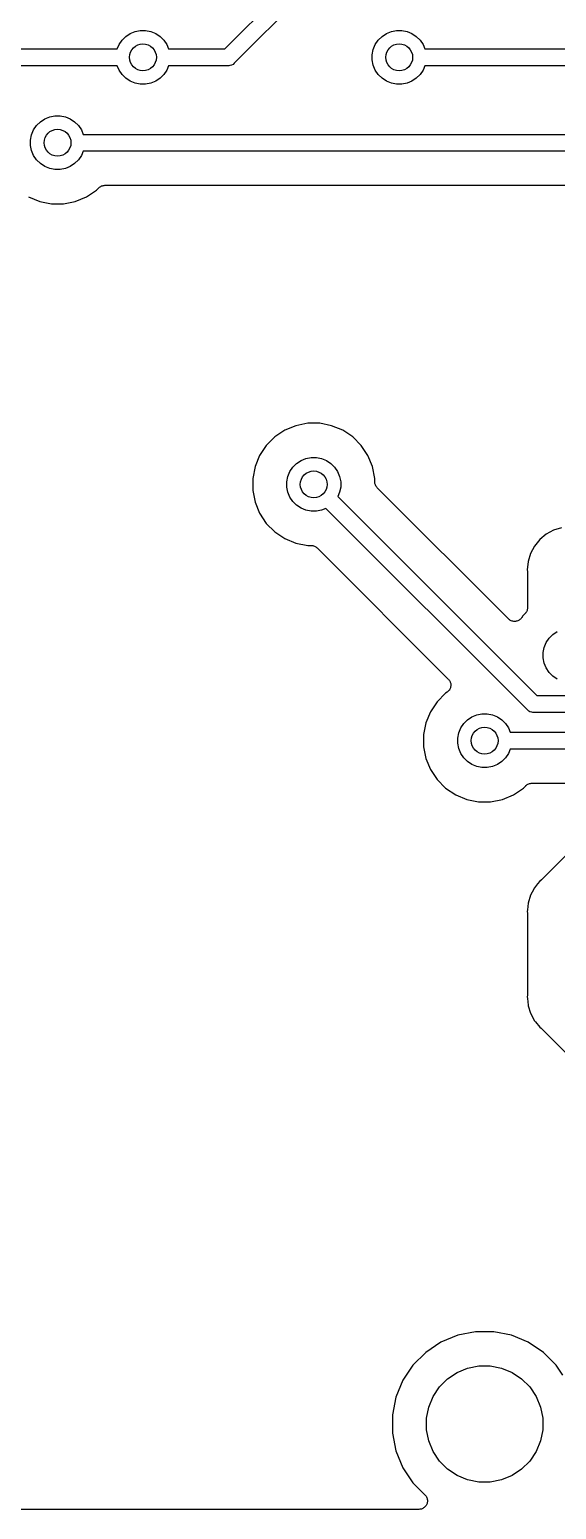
# Model space of a CAD drawing. Extents: x 4.65 to 8.46, y -5.31 to -3.29.
# Drawn here: x 5.434 to 5.742, y -5.3 to -4.434 of the extents above; entities that cross this region are included whole.
import ezdxf

# ---------------------------------------------------------------- set-up
doc = ezdxf.new("R2010")
doc.units = 0
doc.header["$MEASUREMENT"] = 0
doc.layers.add('BLACK', color=7, linetype='CONTINUOUS')

msp = doc.modelspace()

# ---------------------------------------------------------------- linework, layer by layer
at = {"layer": 'BLACK', "linetype": 'CONTINUOUS'}
for p, q in [((5.54796, -4.44508), (5.59635, -4.39669)), ((5.60204, -4.40492), (5.55365, -4.45331)), ((5.49254, -4.43604), (5.49541, -4.43486)), ((5.49541, -4.43486), (5.49845, -4.43425)), ((5.49845, -4.43425), (5.50155, -4.43425)), ((5.50155, -4.43425), (5.50459, -4.43486)), ((5.50459, -4.43486), (5.50746, -4.43604)), ((5.64254, -4.43604), (5.64541, -4.43486)), ((5.64541, -4.43486), (5.64845, -4.43425)), ((5.64845, -4.43425), (5.65155, -4.43425)), ((5.65155, -4.43425), (5.65459, -4.43486)), ((5.65459, -4.43486), (5.65746, -4.43604)), ((5.48499, -4.44508), (5.48604, -4.44254)), ((5.48604, -4.44254), (5.48777, -4.43996)), ((5.48777, -4.43996), (5.48996, -4.43777)), ((5.48996, -4.43777), (5.49254, -4.43604)), ((5.50746, -4.43604), (5.51004, -4.43777)), ((5.51004, -4.43777), (5.51223, -4.43996)), ((5.51223, -4.43996), (5.51396, -4.44254)), ((5.51396, -4.44254), (5.51501, -4.44508)), ((5.63486, -4.44541), (5.63604, -4.44254)), ((5.63604, -4.44254), (5.63777, -4.43996)), ((5.63777, -4.43996), (5.63996, -4.43777)), ((5.63996, -4.43777), (5.64254, -4.43604)), ((5.65746, -4.43604), (5.66004, -4.43777)), ((5.66004, -4.43777), (5.66223, -4.43996)), ((5.66223, -4.43996), (5.66396, -4.44254)), ((5.66396, -4.44254), (5.66501, -4.44508)), ((5.05024, -4.44508), (5.48499, -4.44508)), ((5.51501, -4.44508), (5.54796, -4.44508)), ((5.63425, -4.44845), (5.63486, -4.44541)), ((5.63425, -4.45155), (5.63425, -4.44845)), ((5.63486, -4.45459), (5.63425, -4.45155)), ((5.66501, -4.44508), (6.28499, -4.44508)), ((5.48499, -4.45492), (5.05204, -4.45492)), ((5.48604, -4.45746), (5.48499, -4.45492)), ((5.48777, -4.46004), (5.48604, -4.45746)), ((5.48996, -4.46223), (5.48777, -4.46004)), ((5.51223, -4.46004), (5.51004, -4.46223)), ((5.51396, -4.45746), (5.51223, -4.46004)), ((5.51501, -4.45492), (5.51396, -4.45746)), ((5.54976, -4.45492), (5.51501, -4.45492)), ((5.55, -4.45494), (5.54976, -4.45492)), ((5.55024, -4.45492), (5.55, -4.45494)), ((5.55096, -4.45485), (5.55024, -4.45492)), ((5.55024, -4.45492), (5.55024, -4.45492)), ((5.55189, -4.45457), (5.55096, -4.45485)), ((5.55275, -4.45411), (5.55189, -4.45457)), ((5.5535, -4.4535), (5.55275, -4.45411)), ((5.55365, -4.45331), (5.5535, -4.4535)), ((5.63604, -4.45746), (5.63486, -4.45459)), ((5.63777, -4.46004), (5.63604, -4.45746)), ((5.63996, -4.46223), (5.63777, -4.46004)), ((5.66223, -4.46004), (5.66004, -4.46223)), ((5.66396, -4.45746), (5.66223, -4.46004)), ((5.66501, -4.45492), (5.66396, -4.45746)), ((6.28499, -4.45492), (5.66501, -4.45492)), ((5.49254, -4.46396), (5.48996, -4.46223)), ((5.49541, -4.46514), (5.49254, -4.46396)), ((5.49845, -4.46575), (5.49541, -4.46514)), ((5.50155, -4.46575), (5.49845, -4.46575)), ((5.50459, -4.46514), (5.50155, -4.46575)), ((5.50746, -4.46396), (5.50459, -4.46514)), ((5.51004, -4.46223), (5.50746, -4.46396)), ((5.64254, -4.46396), (5.63996, -4.46223)), ((5.64541, -4.46514), (5.64254, -4.46396)), ((5.64845, -4.46575), (5.64541, -4.46514)), ((5.65155, -4.46575), (5.64845, -4.46575)), ((5.65459, -4.46514), (5.65155, -4.46575)), ((5.65746, -4.46396), (5.65459, -4.46514)), ((5.66004, -4.46223), (5.65746, -4.46396)), ((5.43996, -4.48777), (5.44254, -4.48604)), ((5.44254, -4.48604), (5.44541, -4.48486)), ((5.44541, -4.48486), (5.44845, -4.48425)), ((5.44845, -4.48425), (5.45155, -4.48425)), ((5.45155, -4.48425), (5.45459, -4.48486)), ((5.45459, -4.48486), (5.45746, -4.48604)), ((5.45746, -4.48604), (5.46004, -4.48777)), ((5.43425, -4.49845), (5.43486, -4.49541)), ((5.43486, -4.49541), (5.43604, -4.49254)), ((5.43604, -4.49254), (5.43777, -4.48996)), ((5.43777, -4.48996), (5.43996, -4.48777)), ((5.46004, -4.48777), (5.46223, -4.48996)), ((5.46223, -4.48996), (5.46396, -4.49254)), ((5.46396, -4.49254), (5.46501, -4.49508)), ((5.46501, -4.49508), (5.87208, -4.49508)), ((5.43425, -4.50155), (5.43425, -4.49845)), ((5.43486, -4.50459), (5.43425, -4.50155)), ((5.43604, -4.50746), (5.43486, -4.50459)), ((5.43777, -4.51004), (5.43604, -4.50746)), ((5.43996, -4.51223), (5.43777, -4.51004)), ((5.44254, -4.51396), (5.43996, -4.51223)), ((5.46004, -4.51223), (5.45746, -4.51396)), ((5.46223, -4.51004), (5.46004, -4.51223)), ((5.46396, -4.50746), (5.46223, -4.51004)), ((5.46501, -4.50492), (5.46396, -4.50746)), ((5.87028, -4.50492), (5.46501, -4.50492)), ((5.44541, -4.51514), (5.44254, -4.51396)), ((5.44845, -4.51575), (5.44541, -4.51514)), ((5.45155, -4.51575), (5.44845, -4.51575)), ((5.45459, -4.51514), (5.45155, -4.51575)), ((5.45746, -4.51396), (5.45459, -4.51514)), ((5.46693, -4.53168), (5.47279, -4.52777)), ((5.47279, -4.52777), (5.47417, -4.52639)), ((5.47417, -4.52639), (5.47418, -4.52637)), ((5.47418, -4.52637), (5.47422, -4.52634)), ((5.47418, -4.52637), (5.47418, -4.52637)), ((5.47418, -4.52637), (5.47418, -4.52637)), ((5.47422, -4.52634), (5.47458, -4.52605)), ((5.47458, -4.52605), (5.47494, -4.52576)), ((5.47494, -4.52576), (5.47496, -4.52574)), ((5.47496, -4.52574), (5.47498, -4.52573)), ((5.47498, -4.52573), (5.47539, -4.52552)), ((5.47539, -4.52552), (5.4758, -4.5253)), ((5.4758, -4.5253), (5.47582, -4.52529)), ((5.47582, -4.52529), (5.47585, -4.52528)), ((5.47585, -4.52528), (5.47629, -4.52515)), ((5.47629, -4.52515), (5.47673, -4.52502)), ((5.47673, -4.52502), (5.47676, -4.52501)), ((5.47676, -4.52501), (5.47679, -4.52501)), ((5.47679, -4.52501), (5.47724, -4.52497)), ((5.47724, -4.52497), (5.47771, -4.52492)), ((5.47771, -4.52492), (5.81883, -4.52492)), ((5.43307, -4.53168), (5.43957, -4.53437)), ((5.43957, -4.53437), (5.44648, -4.53575)), ((5.44648, -4.53575), (5.45352, -4.53575)), ((5.45352, -4.53575), (5.46043, -4.53437)), ((5.46043, -4.53437), (5.46693, -4.53168)), ((5.58307, -4.66832), (5.57721, -4.67223)), ((5.58957, -4.66563), (5.58307, -4.66832)), ((5.59648, -4.66425), (5.58957, -4.66563)), ((5.60352, -4.66425), (5.59648, -4.66425)), ((5.61043, -4.66563), (5.60352, -4.66425)), ((5.61693, -4.66832), (5.61043, -4.66563)), ((5.62279, -4.67223), (5.61693, -4.66832)), ((5.57223, -4.67721), (5.56832, -4.68307)), ((5.57721, -4.67223), (5.57223, -4.67721)), ((5.62777, -4.67721), (5.62279, -4.67223)), ((5.63168, -4.68307), (5.62777, -4.67721)), ((5.56832, -4.68307), (5.56563, -4.68957)), ((5.58996, -4.68777), (5.59254, -4.68604)), ((5.59254, -4.68604), (5.59541, -4.68486)), ((5.59541, -4.68486), (5.59845, -4.68425)), ((5.59845, -4.68425), (5.60155, -4.68425)), ((5.60155, -4.68425), (5.60459, -4.68486)), ((5.60459, -4.68486), (5.60746, -4.68604)), ((5.60746, -4.68604), (5.61004, -4.68777)), ((5.63437, -4.68957), (5.63168, -4.68307)), ((5.56563, -4.68957), (5.56425, -4.69648)), ((5.58486, -4.69541), (5.58604, -4.69254)), ((5.58604, -4.69254), (5.58777, -4.68996)), ((5.58777, -4.68996), (5.58996, -4.68777)), ((5.61004, -4.68777), (5.61223, -4.68996)), ((5.61223, -4.68996), (5.61396, -4.69254)), ((5.61396, -4.69254), (5.61514, -4.69541)), ((5.63575, -4.69648), (5.63437, -4.68957)), ((5.56425, -4.69648), (5.56425, -4.70352)), ((5.56425, -4.70352), (5.56563, -4.71043)), ((5.58425, -4.69845), (5.58486, -4.69541)), ((5.58425, -4.70155), (5.58425, -4.69845)), ((5.58486, -4.70459), (5.58425, -4.70155)), ((5.61514, -4.69541), (5.61575, -4.69845)), ((5.61575, -4.70155), (5.61514, -4.70459)), ((5.61575, -4.69845), (5.61575, -4.70155)), ((5.63575, -4.69843), (5.63575, -4.69648)), ((5.63579, -4.69889), (5.63575, -4.69843)), ((5.63583, -4.69935), (5.63579, -4.69889)), ((5.63584, -4.69938), (5.63583, -4.69935)), ((5.63584, -4.6994), (5.63584, -4.69938)), ((5.63598, -4.69985), (5.63584, -4.6994)), ((5.63611, -4.70029), (5.63598, -4.69985)), ((5.63612, -4.70031), (5.63611, -4.70029)), ((5.63613, -4.70034), (5.63612, -4.70031)), ((5.63634, -4.70075), (5.63613, -4.70034)), ((5.63655, -4.70116), (5.63634, -4.70075)), ((5.63657, -4.70118), (5.63655, -4.70116)), ((5.63658, -4.7012), (5.63657, -4.70118)), ((5.63688, -4.70156), (5.63658, -4.7012)), ((5.63716, -4.70192), (5.63688, -4.70156)), ((5.6372, -4.70196), (5.63716, -4.70192)), ((5.63721, -4.70197), (5.6372, -4.70196)), ((5.6372, -4.70196), (5.6372, -4.70196)), ((5.6372, -4.70196), (5.6372, -4.70196)), ((5.71401, -4.77876), (5.63721, -4.70197)), ((5.56563, -4.71043), (5.56832, -4.71693)), ((5.58604, -4.70746), (5.58486, -4.70459)), ((5.58777, -4.71004), (5.58604, -4.70746)), ((5.58996, -4.71223), (5.58777, -4.71004)), ((5.59254, -4.71396), (5.58996, -4.71223)), ((5.61514, -4.70459), (5.61409, -4.70713)), ((5.61409, -4.70713), (5.73058, -4.82362)), ((5.56832, -4.71693), (5.57223, -4.72279)), ((5.59541, -4.71514), (5.59254, -4.71396)), ((5.59845, -4.71575), (5.59541, -4.71514)), ((5.60155, -4.71575), (5.59845, -4.71575)), ((5.60459, -4.71514), (5.60155, -4.71575)), ((5.60713, -4.71409), (5.60459, -4.71514)), ((5.72489, -4.83185), (5.60713, -4.71409)), ((5.57223, -4.72279), (5.57721, -4.72777)), ((5.57721, -4.72777), (5.58307, -4.73168)), ((5.73609, -4.72918), (5.73229, -4.73229)), ((5.74042, -4.72686), (5.73609, -4.72918)), ((5.74511, -4.72544), (5.74042, -4.72686)), ((5.58307, -4.73168), (5.58957, -4.73437)), ((5.58957, -4.73437), (5.59648, -4.73575)), ((5.59648, -4.73575), (5.59843, -4.73575)), ((5.59843, -4.73575), (5.59845, -4.73575)), ((5.59845, -4.73575), (5.59845, -4.73575)), ((5.59845, -4.73575), (5.59845, -4.73575)), ((5.59845, -4.73575), (5.5985, -4.73575)), ((5.5985, -4.73575), (5.59896, -4.7358)), ((5.59896, -4.7358), (5.59942, -4.73585)), ((5.59942, -4.73585), (5.59945, -4.73585)), ((5.59945, -4.73585), (5.59947, -4.73586)), ((5.59947, -4.73586), (5.59991, -4.736)), ((5.59991, -4.736), (5.60035, -4.73613)), ((5.60035, -4.73613), (5.60038, -4.73614)), ((5.60038, -4.73614), (5.6004, -4.73615)), ((5.6004, -4.73615), (5.60081, -4.73638)), ((5.60081, -4.73638), (5.60121, -4.73659)), ((5.60121, -4.73659), (5.60123, -4.73661)), ((5.60123, -4.73661), (5.60126, -4.73662)), ((5.60126, -4.73662), (5.60161, -4.73692)), ((5.60161, -4.73692), (5.60197, -4.73721)), ((5.60197, -4.73721), (5.67876, -4.81401)), ((5.72918, -4.73609), (5.72686, -4.74042)), ((5.73229, -4.73229), (5.72918, -4.73609)), ((5.72544, -4.74511), (5.72496, -4.75)), ((5.72686, -4.74042), (5.72544, -4.74511)), ((5.72496, -4.75), (5.72505, -4.75098)), ((5.72505, -4.75098), (5.72506, -4.75105)), ((5.72506, -4.75105), (5.72506, -4.75126)), ((5.72506, -4.75126), (5.72508, -4.75147)), ((5.72508, -4.75147), (5.72508, -4.77229)), ((5.72503, -4.77283), (5.72498, -4.77328)), ((5.72508, -4.77236), (5.72503, -4.77283)), ((5.72508, -4.77229), (5.72508, -4.77231)), ((5.72508, -4.77231), (5.72508, -4.77231)), ((5.72508, -4.77231), (5.72508, -4.77231)), ((5.72508, -4.77231), (5.72508, -4.77236)), ((5.71438, -4.77907), (5.71401, -4.77876)), ((5.71474, -4.77937), (5.71438, -4.77907)), ((5.71475, -4.77937), (5.71474, -4.77937)), ((5.71476, -4.77938), (5.71475, -4.77937)), ((5.71518, -4.77961), (5.71476, -4.77938)), ((5.71559, -4.77983), (5.71518, -4.77961)), ((5.71561, -4.77984), (5.71559, -4.77983)), ((5.71562, -4.77985), (5.71561, -4.77984)), ((5.71608, -4.77999), (5.71562, -4.77985)), ((5.71653, -4.78012), (5.71608, -4.77999)), ((5.71654, -4.78013), (5.71653, -4.78012)), ((5.71656, -4.78013), (5.71654, -4.78013)), ((5.71703, -4.78018), (5.71656, -4.78013)), ((5.7175, -4.78023), (5.71703, -4.78018)), ((5.71751, -4.78023), (5.7175, -4.78023)), ((5.71753, -4.78023), (5.71751, -4.78023)), ((5.718, -4.78018), (5.71753, -4.78023)), ((5.71847, -4.78014), (5.718, -4.78018)), ((5.71848, -4.78014), (5.71847, -4.78014)), ((5.7185, -4.78014), (5.71848, -4.78014)), ((5.71895, -4.78), (5.7185, -4.78014)), ((5.7194, -4.77987), (5.71895, -4.78)), ((5.71942, -4.77986), (5.7194, -4.77987)), ((5.71943, -4.77986), (5.71942, -4.77986)), ((5.71985, -4.77964), (5.71943, -4.77986)), ((5.72027, -4.77942), (5.71985, -4.77964)), ((5.72028, -4.77941), (5.72027, -4.77942)), ((5.7203, -4.7794), (5.72028, -4.77941)), ((5.72066, -4.77911), (5.7203, -4.7794)), ((5.72103, -4.77881), (5.72066, -4.77911)), ((5.72104, -4.7788), (5.72103, -4.77881)), ((5.72105, -4.77879), (5.72104, -4.7788)), ((5.72136, -4.77843), (5.72105, -4.77879)), ((5.72166, -4.77806), (5.72136, -4.77843)), ((5.72168, -4.77804), (5.72166, -4.77806)), ((5.7217, -4.77801), (5.72168, -4.77804)), ((5.72168, -4.77804), (5.72168, -4.77804)), ((5.72168, -4.77804), (5.72168, -4.77804)), ((5.72223, -4.77721), (5.7217, -4.77801)), ((5.72361, -4.77583), (5.72223, -4.77721)), ((5.72391, -4.77547), (5.72361, -4.77583)), ((5.7242, -4.77512), (5.72391, -4.77547)), ((5.72422, -4.7751), (5.7242, -4.77512)), ((5.72423, -4.77508), (5.72422, -4.7751)), ((5.72445, -4.77467), (5.72423, -4.77508)), ((5.72467, -4.77426), (5.72445, -4.77467)), ((5.72468, -4.77424), (5.72467, -4.77426)), ((5.72469, -4.77422), (5.72468, -4.77424)), ((5.72483, -4.77378), (5.72469, -4.77422)), ((5.72497, -4.77333), (5.72483, -4.77378)), ((5.72498, -4.77328), (5.72497, -4.77331)), ((5.72497, -4.77331), (5.72497, -4.77333)), ((5.73604, -4.79254), (5.73777, -4.78996)), ((5.73777, -4.78996), (5.73996, -4.78777)), ((5.73996, -4.78777), (5.74254, -4.78604)), ((5.73425, -4.79845), (5.73486, -4.79541)), ((5.73425, -4.80155), (5.73425, -4.79845)), ((5.73486, -4.79541), (5.73604, -4.79254)), ((5.73486, -4.80459), (5.73425, -4.80155)), ((5.73604, -4.80746), (5.73486, -4.80459)), ((5.73777, -4.81004), (5.73604, -4.80746)), ((5.67876, -4.81401), (5.67879, -4.81404)), ((5.67879, -4.81404), (5.67879, -4.81404)), ((5.67879, -4.81404), (5.67879, -4.81404)), ((5.67879, -4.81404), (5.67881, -4.81406)), ((5.67881, -4.81406), (5.67911, -4.81443)), ((5.67911, -4.81443), (5.67941, -4.8148)), ((5.67941, -4.8148), (5.67941, -4.81481)), ((5.67941, -4.81481), (5.67942, -4.81482)), ((5.67942, -4.81482), (5.67964, -4.81524)), ((5.67964, -4.81524), (5.67986, -4.81566)), ((5.67986, -4.81566), (5.67986, -4.81567)), ((5.67986, -4.81567), (5.67987, -4.81569)), ((5.67987, -4.81569), (5.68, -4.81614)), ((5.68, -4.81614), (5.68014, -4.81659)), ((5.73996, -4.81223), (5.73777, -4.81004)), ((5.74254, -4.81396), (5.73996, -4.81223)), ((5.67721, -4.82223), (5.67223, -4.82721)), ((5.67801, -4.8217), (5.67721, -4.82223)), ((5.67837, -4.8214), (5.67801, -4.8217)), ((5.67874, -4.8211), (5.67837, -4.8214)), ((5.67875, -4.82109), (5.67874, -4.8211)), ((5.67876, -4.82108), (5.67875, -4.82109)), ((5.67906, -4.82072), (5.67876, -4.82108)), ((5.67936, -4.82035), (5.67906, -4.82072)), ((5.67937, -4.82034), (5.67936, -4.82035)), ((5.67938, -4.82033), (5.67937, -4.82034)), ((5.67961, -4.81991), (5.67938, -4.82033)), ((5.67983, -4.8195), (5.67961, -4.81991)), ((5.67984, -4.81948), (5.67983, -4.8195)), ((5.67998, -4.81901), (5.67984, -4.81947)), ((5.67984, -4.81947), (5.67984, -4.81948)), ((5.68012, -4.81857), (5.67998, -4.81901)), ((5.68013, -4.81855), (5.68012, -4.81857)), ((5.68018, -4.81806), (5.68013, -4.81854)), ((5.68013, -4.81854), (5.68013, -4.81855)), ((5.68014, -4.81659), (5.68014, -4.81661)), ((5.68014, -4.81661), (5.68014, -4.81662)), ((5.68014, -4.81662), (5.68019, -4.8171)), ((5.68023, -4.8176), (5.68018, -4.81806)), ((5.68019, -4.8171), (5.68023, -4.81757)), ((5.68023, -4.81757), (5.68023, -4.81758)), ((5.68023, -4.81758), (5.68023, -4.8176)), ((5.73058, -4.82362), (5.80714, -4.82362)), ((5.66832, -4.83307), (5.66563, -4.83957)), ((5.67223, -4.82721), (5.66832, -4.83307)), ((5.72505, -4.83204), (5.72489, -4.83185)), ((5.72523, -4.83219), (5.72505, -4.83204)), ((5.7258, -4.83265), (5.72523, -4.83219)), ((5.72654, -4.83305), (5.7258, -4.83265)), ((5.72665, -4.83311), (5.72654, -4.83305)), ((5.72758, -4.83339), (5.72665, -4.83311)), ((5.7283, -4.83346), (5.72758, -4.83339)), ((5.72854, -4.83349), (5.7283, -4.83346)), ((5.7283, -4.83346), (5.7283, -4.83346)), ((5.72878, -4.83346), (5.72854, -4.83349)), ((5.80894, -4.83346), (5.72878, -4.83346)), ((5.66563, -4.83957), (5.66425, -4.84648)), ((5.68604, -4.84254), (5.68777, -4.83996)), ((5.68777, -4.83996), (5.68996, -4.83777)), ((5.68996, -4.83777), (5.69254, -4.83604)), ((5.69254, -4.83604), (5.69541, -4.83486)), ((5.69541, -4.83486), (5.69845, -4.83425)), ((5.69845, -4.83425), (5.70155, -4.83425)), ((5.70155, -4.83425), (5.70459, -4.83486)), ((5.70459, -4.83486), (5.70746, -4.83604)), ((5.70746, -4.83604), (5.71004, -4.83777)), ((5.71004, -4.83777), (5.71223, -4.83996)), ((5.71223, -4.83996), (5.71396, -4.84254)), ((5.66425, -4.84648), (5.66425, -4.85352)), ((5.68425, -4.84845), (5.68486, -4.84541)), ((5.68425, -4.85155), (5.68425, -4.84845)), ((5.68486, -4.84541), (5.68604, -4.84254)), ((5.71396, -4.84254), (5.71501, -4.84508)), ((5.71501, -4.84508), (5.81417, -4.84508)), ((5.66425, -4.85352), (5.66563, -4.86043)), ((5.68486, -4.85459), (5.68425, -4.85155)), ((5.68604, -4.85746), (5.68486, -4.85459)), ((5.68777, -4.86004), (5.68604, -4.85746)), ((5.71396, -4.85746), (5.71223, -4.86004)), ((5.71501, -4.85492), (5.71396, -4.85746)), ((5.81417, -4.85492), (5.71501, -4.85492)), ((5.66563, -4.86043), (5.66832, -4.86693)), ((5.66832, -4.86693), (5.67223, -4.87279)), ((5.68996, -4.86223), (5.68777, -4.86004)), ((5.69254, -4.86396), (5.68996, -4.86223)), ((5.69541, -4.86514), (5.69254, -4.86396)), ((5.69845, -4.86575), (5.69541, -4.86514)), ((5.70155, -4.86575), (5.69845, -4.86575)), ((5.70459, -4.86514), (5.70155, -4.86575)), ((5.70746, -4.86396), (5.70459, -4.86514)), ((5.71004, -4.86223), (5.70746, -4.86396)), ((5.71223, -4.86004), (5.71004, -4.86223)), ((5.67223, -4.87279), (5.67721, -4.87777)), ((5.72279, -4.87777), (5.72417, -4.87639)), ((5.72417, -4.87639), (5.72418, -4.87637)), ((5.72418, -4.87637), (5.72422, -4.87634)), ((5.72418, -4.87637), (5.72418, -4.87637)), ((5.72418, -4.87637), (5.72418, -4.87637)), ((5.72422, -4.87634), (5.72458, -4.87605)), ((5.72458, -4.87605), (5.72494, -4.87576)), ((5.72494, -4.87576), (5.72496, -4.87574)), ((5.72496, -4.87574), (5.72498, -4.87573)), ((5.72498, -4.87573), (5.72539, -4.87552)), ((5.72539, -4.87552), (5.7258, -4.8753)), ((5.7258, -4.8753), (5.72582, -4.87529)), ((5.72582, -4.87529), (5.72585, -4.87528)), ((5.72585, -4.87528), (5.72629, -4.87515)), ((5.72629, -4.87515), (5.72673, -4.87502)), ((5.72673, -4.87502), (5.72676, -4.87501)), ((5.72676, -4.87501), (5.72679, -4.87501)), ((5.72679, -4.87501), (5.72724, -4.87497)), ((5.72724, -4.87497), (5.72771, -4.87492)), ((5.72771, -4.87492), (5.77776, -4.87492)), ((5.67721, -4.87777), (5.68307, -4.88168)), ((5.68307, -4.88168), (5.68957, -4.88437)), ((5.68957, -4.88437), (5.69648, -4.88575)), ((5.70352, -4.88575), (5.71043, -4.88437)), ((5.71043, -4.88437), (5.71693, -4.88168)), ((5.71693, -4.88168), (5.72279, -4.87777)), ((5.7813, -4.88346), (5.73342, -4.93134)), ((5.69648, -4.88575), (5.70352, -4.88575)), ((5.72918, -4.93609), (5.72779, -4.93869)), ((5.731, -4.93387), (5.72918, -4.93609)), ((5.73229, -4.93229), (5.731, -4.93387)), ((5.731, -4.93387), (5.731, -4.93387)), ((5.73305, -4.93167), (5.73229, -4.93229)), ((5.7332, -4.93152), (5.73305, -4.93167)), ((5.73337, -4.93139), (5.7332, -4.93152)), ((5.73342, -4.93134), (5.73337, -4.93139)), ((5.72544, -4.94511), (5.72505, -4.94902)), ((5.72686, -4.94042), (5.72544, -4.94511)), ((5.72779, -4.93869), (5.72686, -4.94042)), ((5.72779, -4.93869), (5.72779, -4.93869)), ((5.72505, -4.94902), (5.72496, -4.95)), ((5.72496, -4.95), (5.72505, -4.95098)), ((5.72505, -4.94902), (5.72505, -4.94902)), ((5.72505, -4.95098), (5.72506, -4.95105)), ((5.72506, -4.95105), (5.72506, -4.95126)), ((5.72506, -4.95126), (5.72508, -4.95147)), ((5.72508, -4.95147), (5.72508, -4.99853)), ((5.72505, -4.99902), (5.72496, -5)), ((5.72496, -5), (5.72505, -5.00098)), ((5.72508, -4.9986), (5.72505, -4.99881)), ((5.72505, -4.99881), (5.72505, -4.99902)), ((5.72505, -5.00098), (5.72544, -5.00489)), ((5.72508, -4.99853), (5.72508, -4.9986)), ((5.72544, -5.00489), (5.72556, -5.00528)), ((5.72556, -5.00528), (5.72556, -5.00528)), ((5.72556, -5.00528), (5.72686, -5.00958)), ((5.72686, -5.00958), (5.72918, -5.01391)), ((5.72918, -5.01391), (5.72975, -5.01461)), ((5.72975, -5.01461), (5.72975, -5.01461)), ((5.72975, -5.01461), (5.73229, -5.01771)), ((5.73229, -5.01771), (5.73305, -5.01833)), ((5.73305, -5.01833), (5.73311, -5.01838)), ((5.73311, -5.01838), (5.73325, -5.01853)), ((5.73325, -5.01853), (5.73342, -5.01866)), ((5.73342, -5.01866), (5.78134, -5.06658)), ((5.69468, -5.196), (5.68425, -5.19808)), ((5.70532, -5.196), (5.69468, -5.196)), ((5.71575, -5.19808), (5.70532, -5.196)), ((5.67442, -5.20215), (5.66558, -5.20806)), ((5.68425, -5.19808), (5.67442, -5.20215)), ((5.72558, -5.20215), (5.71575, -5.19808)), ((5.73442, -5.20806), (5.72558, -5.20215)), ((5.66558, -5.20806), (5.65806, -5.21558)), ((5.74194, -5.21558), (5.73442, -5.20806)), ((5.65806, -5.21558), (5.65215, -5.22442)), ((5.67833, -5.22359), (5.68389, -5.21987)), ((5.68389, -5.21987), (5.69008, -5.21731)), ((5.69008, -5.21731), (5.69665, -5.216)), ((5.69665, -5.216), (5.70335, -5.216)), ((5.70335, -5.216), (5.70992, -5.21731)), ((5.70992, -5.21731), (5.71611, -5.21987)), ((5.71611, -5.21987), (5.72167, -5.22359)), ((5.74584, -5.22141), (5.74194, -5.21558)), ((5.65215, -5.22442), (5.64808, -5.23425)), ((5.66987, -5.23389), (5.67359, -5.22833)), ((5.67359, -5.22833), (5.67833, -5.22359)), ((5.72167, -5.22359), (5.72641, -5.22833)), ((5.72641, -5.22833), (5.73013, -5.23389)), ((5.64808, -5.23425), (5.646, -5.24468)), ((5.666, -5.24665), (5.66731, -5.24008)), ((5.66731, -5.24008), (5.66987, -5.23389)), ((5.73013, -5.23389), (5.73269, -5.24008)), ((5.73269, -5.24008), (5.734, -5.24665)), ((5.646, -5.24468), (5.646, -5.25532)), ((5.666, -5.25335), (5.666, -5.24665)), ((5.734, -5.24665), (5.734, -5.25335)), ((5.646, -5.25532), (5.64808, -5.26575)), ((5.66731, -5.25992), (5.666, -5.25335)), ((5.734, -5.25335), (5.73269, -5.25992)), ((5.64808, -5.26575), (5.65215, -5.27558)), ((5.66987, -5.26611), (5.66731, -5.25992)), ((5.67359, -5.27167), (5.66987, -5.26611)), ((5.73013, -5.26611), (5.72641, -5.27167)), ((5.73269, -5.25992), (5.73013, -5.26611)), ((5.67833, -5.27641), (5.67359, -5.27167)), ((5.72641, -5.27167), (5.72167, -5.27641)), ((5.65215, -5.27558), (5.65806, -5.28442)), ((5.68389, -5.28013), (5.67833, -5.27641)), ((5.69008, -5.28269), (5.68389, -5.28013)), ((5.69665, -5.284), (5.69008, -5.28269)), ((5.70335, -5.284), (5.69665, -5.284)), ((5.70992, -5.28269), (5.70335, -5.284)), ((5.71611, -5.28013), (5.70992, -5.28269)), ((5.72167, -5.27641), (5.71611, -5.28013)), ((5.65806, -5.28442), (5.6651, -5.29146)), ((5.6651, -5.29146), (5.66513, -5.2915)), ((5.66513, -5.2915), (5.66513, -5.2915)), ((5.66513, -5.2915), (5.66513, -5.2915)), ((5.66513, -5.2915), (5.66515, -5.29151)), ((5.66515, -5.29151), (5.66544, -5.29189)), ((5.66544, -5.29189), (5.66575, -5.29226)), ((5.66575, -5.29226), (5.66575, -5.29227)), ((5.66575, -5.29227), (5.66575, -5.29228)), ((5.66575, -5.29228), (5.66597, -5.2927)), ((5.66156, -5.3), (5.22576, -5.3)), ((5.66204, -5.29995), (5.66156, -5.3)), ((5.66252, -5.29991), (5.66204, -5.29995)), ((5.66253, -5.2999), (5.66252, -5.29991)), ((5.66252, -5.29991), (5.66252, -5.29991)), ((5.66299, -5.29977), (5.66253, -5.2999)), ((5.66345, -5.29963), (5.66299, -5.29977)), ((5.66346, -5.29963), (5.66345, -5.29963)), ((5.66347, -5.29962), (5.66346, -5.29963)), ((5.66389, -5.2994), (5.66347, -5.29962)), ((5.66431, -5.29917), (5.66389, -5.2994)), ((5.66432, -5.29917), (5.66431, -5.29917)), ((5.66433, -5.29916), (5.66432, -5.29917)), ((5.6647, -5.29886), (5.66433, -5.29916)), ((5.66507, -5.29856), (5.6647, -5.29886)), ((5.66508, -5.29855), (5.66507, -5.29856)), ((5.66539, -5.29818), (5.66508, -5.29855)), ((5.66508, -5.29855), (5.66508, -5.29855)), ((5.6657, -5.29781), (5.66539, -5.29818)), ((5.66571, -5.2978), (5.6657, -5.2978)), ((5.6657, -5.2978), (5.6657, -5.29781)), ((5.66593, -5.29737), (5.66571, -5.2978)), ((5.66616, -5.29695), (5.66593, -5.29737)), ((5.66597, -5.2927), (5.6662, -5.29313)), ((5.66617, -5.29695), (5.66616, -5.29695)), ((5.66631, -5.29648), (5.66617, -5.29694)), ((5.66617, -5.29694), (5.66617, -5.29695)), ((5.6662, -5.29313), (5.6662, -5.29314)), ((5.6662, -5.29314), (5.6662, -5.29314)), ((5.6662, -5.29314), (5.66634, -5.29361)), ((5.66646, -5.29602), (5.66631, -5.29648)), ((5.66634, -5.29361), (5.66647, -5.29406)), ((5.66651, -5.29553), (5.66646, -5.29601)), ((5.66646, -5.29601), (5.66646, -5.29601)), ((5.66646, -5.29601), (5.66646, -5.29602)), ((5.66647, -5.29406), (5.66647, -5.29407)), ((5.66647, -5.29407), (5.66648, -5.29408)), ((5.66648, -5.29408), (5.66652, -5.29456)), ((5.66656, -5.29505), (5.66651, -5.29553)), ((5.66652, -5.29456), (5.66656, -5.29503)), ((5.66656, -5.29503), (5.66656, -5.29504)), ((5.66656, -5.29504), (5.66656, -5.29505))]:
    msp.add_line(p, q, dxfattribs=at)
at = {"layer": 'BLACK'}
for centre in [(5.5, -4.45), (5.65, -4.45), (5.45, -4.5), (5.6, -4.7), (5.7, -4.85)]:
    msp.add_circle(centre, 0.00787, dxfattribs=at)

doc.saveas('drawing.dxf')
